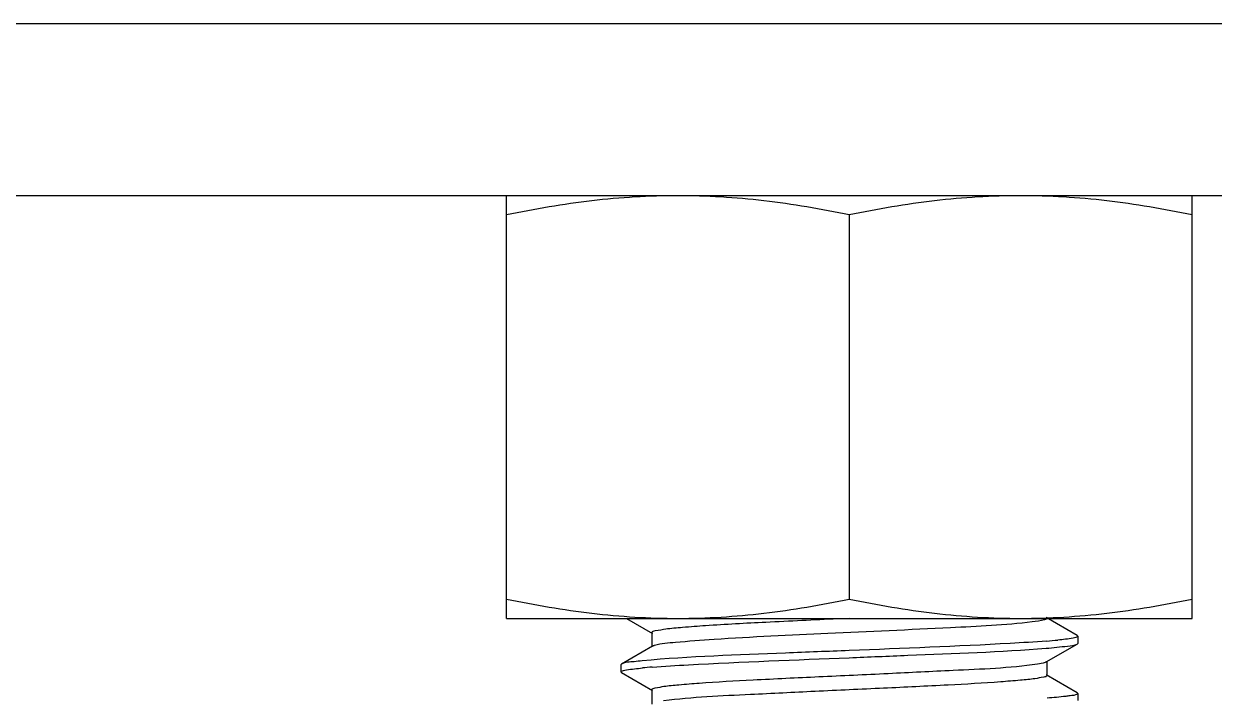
# Model space of a CAD drawing. Extents: x 1031190 to 1725648, y 733081 to 1571294.
# Drawn here: x 1136682.2 to 1137053, y 1234806.5 to 1235016.4 of the extents above; entities that cross this region are included whole.
import ezdxf

# ---------------------------------------------------------------- set-up
doc = ezdxf.new("R2010")
doc.units = 0
doc.header["$LTSCALE"] = 1000
doc.header["$MEASUREMENT"] = 0

msp = doc.modelspace()

# ---------------------------------------------------------------- linework, layer by layer
at = {"linetype": 'Continuous'}
for p, q in [((1137370.89, 1235016.4), (1136644.3, 1235016.4)), ((1136644.3, 1234963.01), (1137370.89, 1234963.01)), ((1136832.59, 1234831.33), (1136832.59, 1234963.01)), ((1137046.13, 1234831.33), (1137046.13, 1234963.01)), ((1136939.36, 1234957), (1136939.36, 1234837.34)), ((1136832.59, 1234831.33), (1137046.13, 1234831.33)), ((1136870, 1234831.29), (1136878.01, 1234826.66)), ((1136939.36, 1234831.33), (1136935.78, 1234831.17)), ((1137010.37, 1234825.96), (1137000.71, 1234831.56)), ((1136877.81, 1234826.88), (1136877.81, 1234822.43)), ((1137010.37, 1234825.96), (1137010.54, 1234825.77)), ((1137010.54, 1234825.77), (1137010.54, 1234823.55)), ((1136878.01, 1234822.66), (1136868.35, 1234817.07)), ((1137000.71, 1234817.76), (1137010.37, 1234823.35)), ((1137010.37, 1234823.35), (1137010.54, 1234823.55)), ((1136868.35, 1234817.07), (1136868.18, 1234816.87)), ((1136868.18, 1234816.87), (1136868.18, 1234814.65)), ((1137000.91, 1234817.98), (1137000.91, 1234813.54)), ((1136868.35, 1234814.45), (1136868.18, 1234814.65)), ((1136868.35, 1234814.45), (1136878.01, 1234808.86)), ((1137010.37, 1234808.17), (1137000.71, 1234813.76)), ((1136877.81, 1234809.09), (1136877.81, 1234804.64)), ((1137010.37, 1234808.17), (1137010.54, 1234807.97)), ((1137010.54, 1234807.97), (1137010.54, 1234805.75))]:
    msp.add_line(p, q, dxfattribs=at)
for centre, radius, start, end in [((1136985.98, 1235015.04), 191.34, 274.444, 275.509), ((1136880.48, 1234816.36), 6.79, 105.0931, 106.1411), ((1136893.79, 1234612.91), 203.86, 94.4581, 95.3147)]:
    msp.add_arc(centre, radius, start, end, dxfattribs=at)
for points, knots in [([(1136832.59, 1234957), (1136841.38, 1234958.85), (1136859.08, 1234961.89), (1136877.02, 1234963.01), (1136885.98, 1234963.01)], [0, 0, 0, 0, 0.500766, 1, 1, 1, 1]), ([(1136885.98, 1234963.01), (1136894.93, 1234963.01), (1136912.87, 1234961.89), (1136930.57, 1234958.85), (1136939.36, 1234957)], [0, 0, 0, 0, 0.499234, 1, 1, 1, 1]), ([(1136939.36, 1234957), (1136948.15, 1234958.85), (1136965.85, 1234961.89), (1136983.79, 1234963.01), (1136992.75, 1234963.01)], [0, 0, 0, 0, 0.500766, 1, 1, 1, 1]), ([(1136992.75, 1234963.01), (1137001.7, 1234963.01), (1137019.64, 1234961.89), (1137037.34, 1234958.85), (1137046.13, 1234957)], [0, 0, 0, 0, 0.499234, 1, 1, 1, 1]), ([(1136832.59, 1234837.34), (1136841.38, 1234835.5), (1136859.08, 1234832.46), (1136877.02, 1234831.33), (1136885.98, 1234831.33)], [0, 0, 0, 0, 0.500766, 1, 1, 1, 1]), ([(1136885.98, 1234831.33), (1136894.93, 1234831.33), (1136912.87, 1234832.46), (1136930.57, 1234835.5), (1136939.36, 1234837.34)], [0, 0, 0, 0, 0.499234, 1, 1, 1, 1]), ([(1136939.36, 1234837.34), (1136948.15, 1234835.5), (1136965.85, 1234832.46), (1136983.79, 1234831.33), (1136992.75, 1234831.33)], [0, 0, 0, 0, 0.500766, 1, 1, 1, 1]), ([(1136992.75, 1234831.33), (1137001.7, 1234831.33), (1137019.64, 1234832.46), (1137037.34, 1234835.5), (1137046.13, 1234837.34)], [0, 0, 0, 0, 0.499234, 1, 1, 1, 1]), ([(1136935.78, 1234831.17), (1136928.3, 1234830.82), (1136914.61, 1234830.17), (1136898.37, 1234829.34), (1136888.16, 1234828.54), (1136882.59, 1234828.12), (1136879.97, 1234827.52), (1136877.81, 1234827.29), (1136877.81, 1234826.88)], [0, 0, 0, 0, 0.385608, 0.708188, 0.831159, 0.922444, 0.979031, 1, 1, 1, 1]), ([(1136996.34, 1234830.23), (1136987.89, 1234829.2), (1136966.64, 1234828.22), (1136933.62, 1234826.55), (1136905, 1234825.4), (1136887.05, 1234823.98), (1136880.82, 1234823.49), (1136878.72, 1234822.92)], [0, 0, 0, 0, 0.21664, 0.540669, 0.842029, 0.944627, 1, 1, 1, 1]), ([(1137000.72, 1234831.11), (1137000.55, 1234831.01), (1136999.11, 1234830.55), (1136997.62, 1234830.39), (1136996.34, 1234830.23)], [0, 0, 0, 0, 0.133087, 1, 1, 1, 1]), ([(1137000.91, 1234831.33), (1137000.91, 1234831.29), (1137000.86, 1234831.2), (1137000.77, 1234831.14), (1137000.72, 1234831.11)], [0, 0, 0, 0, 0.402304, 1, 1, 1, 1]), ([(1137000.8, 1234824.27), (1136997.03, 1234823.97), (1136976.56, 1234822.73), (1136956.07, 1234821.99), (1136939.36, 1234821.32)], [0, 0, 0, 0, 0.184436, 1, 1, 1, 1]), ([(1137009.9, 1234825.39), (1137009.62, 1234825.31), (1137007.78, 1234824.91), (1137005.92, 1234824.73), (1137004.35, 1234824.58)], [0, 0, 0, 0, 0.157623, 1, 1, 1, 1]), ([(1137010.54, 1234825.77), (1137010.54, 1234825.69), (1137010.29, 1234825.5), (1137010.06, 1234825.44), (1137009.9, 1234825.39)], [0, 0, 0, 0, 0.324871, 1, 1, 1, 1]), ([(1136939.36, 1234821.32), (1136932.72, 1234821.06), (1136911.22, 1234820.14), (1136889.68, 1234819.5), (1136874.86, 1234818.11)], [0, 0, 0, 0, 0.308576, 1, 1, 1, 1]), ([(1136878.6, 1234822.89), (1136878.48, 1234822.85), (1136878.28, 1234822.79), (1136878.09, 1234822.7), (1136878.01, 1234822.66)], [0, 0, 0, 0, 0.572041, 1, 1, 1, 1]), ([(1136939.36, 1234819.1), (1136945.45, 1234819.34), (1136965.91, 1234820.18), (1136986.38, 1234820.91), (1137000.71, 1234822.04)], [0, 0, 0, 0, 0.297863, 1, 1, 1, 1]), ([(1137000.71, 1234822.04), (1137002.93, 1234822.21), (1137006.08, 1234822.65), (1137009.48, 1234822.84), (1137010.37, 1234823.35)], [0, 0, 0, 0, 0.683734, 1, 1, 1, 1]), ([(1136874.86, 1234818.11), (1136874.03, 1234818.03), (1136871.88, 1234817.73), (1136869.53, 1234817.75), (1136868.35, 1234817.07)], [0, 0, 0, 0, 0.37952, 1, 1, 1, 1]), ([(1136997.97, 1234817.11), (1136989.28, 1234815.79), (1136973.72, 1234815.27), (1136951.02, 1234814.04), (1136930.23, 1234813.13), (1136910.63, 1234812.18), (1136896, 1234811.38), (1136886.92, 1234810.65), (1136882.01, 1234810.23), (1136879.69, 1234809.71), (1136877.81, 1234809.45), (1136877.81, 1234809.09)], [0, 0, 0, 0, 0.218787, 0.386207, 0.566108, 0.736243, 0.875583, 0.928118, 0.966979, 0.991, 1, 1, 1, 1]), ([(1136877.95, 1234816.15), (1136881.72, 1234816.45), (1136902.18, 1234817.68), (1136922.66, 1234818.43), (1136939.36, 1234819.1)], [0, 0, 0, 0, 0.184575, 1, 1, 1, 1]), ([(1137000.71, 1234817.76), (1137000.59, 1234817.69), (1136999.7, 1234817.36), (1136998.76, 1234817.23), (1136997.97, 1234817.11)], [0, 0, 0, 0, 0.147905, 1, 1, 1, 1]), ([(1136868.18, 1234814.65), (1136868.18, 1234814.75), (1136868.52, 1234814.95), (1136868.79, 1234815.02), (1136869.01, 1234815.08)], [0, 0, 0, 0, 0.313847, 1, 1, 1, 1]), ([(1136869.01, 1234815.08), (1136869.32, 1234815.16), (1136871.27, 1234815.55), (1136873.25, 1234815.73), (1136874.91, 1234815.89)], [0, 0, 0, 0, 0.163234, 1, 1, 1, 1]), ([(1137000.91, 1234813.54), (1137000.91, 1234813.18), (1136999.09, 1234812.92), (1136996.82, 1234812.41), (1136992.04, 1234812), (1136983.18, 1234811.27), (1136968.87, 1234810.49), (1136949.63, 1234809.54), (1136929.1, 1234808.64), (1136906.26, 1234807.44), (1136890.49, 1234806.83), (1136881.52, 1234805.63)], [0, 0, 0, 0, 0.00884, 0.032379, 0.070466, 0.122006, 0.258971, 0.426878, 0.605536, 0.773444, 1, 1, 1, 1]), ([(1137008.12, 1234807.23), (1137007.67, 1234807.17), (1137005.31, 1234806.85), (1137002.93, 1234806.65), (1137001.01, 1234806.49)], [0, 0, 0, 0, 0.190828, 1, 1, 1, 1]), ([(1137010.54, 1234807.97), (1137010.54, 1234807.89), (1137009.72, 1234807.3), (1137008.89, 1234807.35), (1137008.12, 1234807.23)], [0, 0, 0, 0, 0.093121, 1, 1, 1, 1])]:
    msp.add_open_spline(points, degree=3, knots=knots, dxfattribs=at)

doc.saveas('drawing.dxf')
